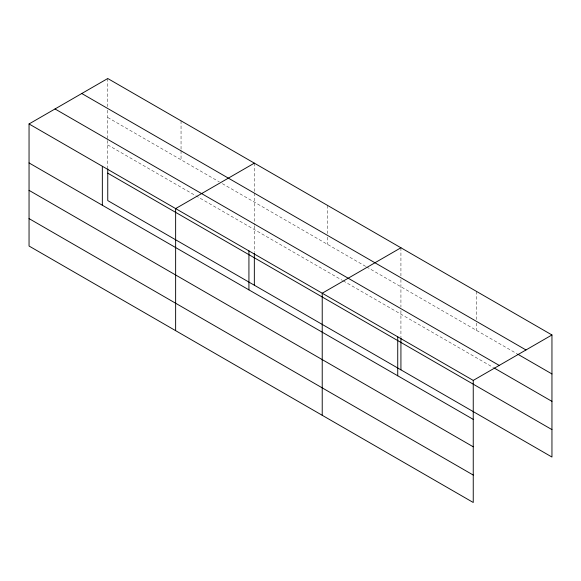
<?xml version="1.0" encoding="UTF-8"?>
<svg xmlns="http://www.w3.org/2000/svg" width="581" height="581" viewBox="0 0 581 581"><rect width="100%" height="100%" fill="white"/><g stroke="black" fill="none" stroke-linecap="round" stroke-linejoin="round"><path stroke-width="0.44" stroke-dasharray="2.9 2.18" d="M107.754 117.493L219.255 181.86M222.37 183.661L365.834 266.49M366.618 266.94L516.916 353.72M107.754 144.916L195.078 195.332M195.862 195.782L342.449 280.412M343.226 280.863L493.567 367.657M476.435 291.371L476.435 319.47M476.435 323.094L476.435 330.349M400.926 247.775L400.926 275.873M400.926 279.497L400.926 307.095M400.926 310.632L400.926 337.125M327.633 205.463L327.633 233.562M327.633 237.186L327.633 244.434M254.34 163.145L254.34 192.151M254.34 193.059L254.34 225.123M254.34 226.002L254.34 252.495M181.047 120.833L181.047 149.833M181.047 150.74L181.047 159.804M107.754 78.515L107.754 106.614M107.754 110.237L107.754 139.607M107.754 140.493L107.754 167.865"/><path stroke-width="0.87" d="M473.246 446.804L473.246 380.41L29.05 123.956L29.05 246.032L473.246 502.485L473.246 446.804L29.05 190.35M107.754 168.751L107.754 200.59L551.95 457.044L551.95 334.968L107.754 78.515L29.05 123.956M254.34 163.145L175.636 208.586L175.636 330.662M400.926 247.775L322.223 293.216L322.223 415.284M473.246 380.41L551.95 334.968M81.783 93.512L525.979 349.965M517.7 354.17L551.95 373.946M55.021 108.959L499.217 365.413M494.344 368.107L551.95 401.369M107.754 173.167L551.95 429.62M29.05 162.927L473.246 419.38M29.05 218.609L473.246 475.062M400.926 338.011L400.926 369.85M397.731 336.813L397.731 375.784M254.34 253.381L254.34 285.22M248.929 250.905L248.929 289.875M102.343 166.275L102.343 205.246"/></g></svg>
